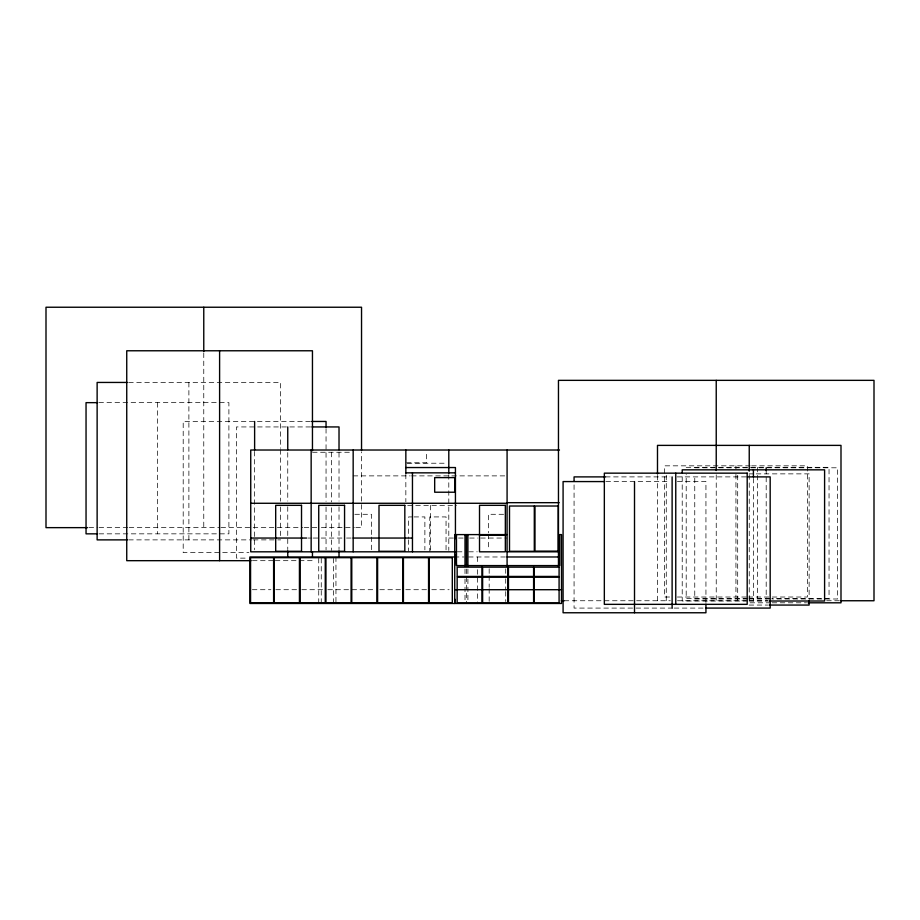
<?xml version="1.0" encoding="UTF-8"?>
<svg xmlns="http://www.w3.org/2000/svg" width="920" height="920" viewBox="0 0 920 920"><rect width="100%" height="100%" fill="white"/><g stroke="black" fill="none" stroke-linecap="round" stroke-linejoin="round"><path stroke-width="0.69" stroke-dasharray="4.6 3.45" d="M128.673 382.444L280.646 382.444L280.646 448.281M98.9 402.649L228.896 402.649L228.896 533.841L98.9 533.841M310.339 421.463L183.195 421.463L183.195 552.655L248.906 552.655M310.534 426.937L236.474 426.937L236.474 558.129L247.871 558.129M312.524 452.26L351.728 452.26M406.41 462.841L426.604 462.841L426.604 451.49M407.284 463.22L447.373 463.22M750.225 465.83L664.516 465.83L664.516 597.022L670.231 597.022M751.663 465.83L807.369 465.83L807.369 597.022L748.799 597.022M686.193 467.314L829.046 467.314L829.046 598.494L771.903 598.494M694.761 467.797L837.614 467.797L837.614 598.989L771.903 598.989M749.121 473.869L754.837 473.869M756.263 473.869L809.117 473.869L809.117 599.357M353.165 475.881L410.147 475.881M411.573 475.881L507.081 475.881M605.556 476.893L669.978 476.893M677.131 476.893L745.844 476.893M605.946 481.574L670.231 481.574M677.373 481.574L705.939 481.574L705.939 602.784M407.686 505.333L456.469 505.333M354.867 514.291L371.404 514.291L371.404 535.635M503.619 514.291L488.474 514.291L488.474 532.795M412.678 516.925L408.606 516.925L408.606 538.407M414.023 516.925L424.879 516.925L424.879 549.861M89.033 527.643L97.635 527.643M99.073 527.643L127.753 527.643M129.191 527.643L219.546 527.643M220.984 527.643L302.737 527.643M304.175 527.643L319.953 527.643M321.379 527.643L354.372 527.643M355.81 527.643L361.537 527.643L361.537 451.789M307.935 538.05L311.926 538.05M313.26 538.05L319.907 538.05M321.241 538.05L343.85 538.05M346.518 538.05L353.165 538.05M448.799 538.05L455.745 538.05M458.516 538.05L466.842 538.05M469.614 538.05L477.94 538.05M480.723 538.05L507.081 538.05M128.673 539.879L251.976 539.879M253.402 539.879L276.345 539.879M277.782 539.879L280.646 539.879M457.332 551.816L464.048 551.816M468.705 551.816L477.238 551.816M454.353 556.979L463.933 556.979M468.533 556.979L507.081 556.979M252.459 560.683L273.884 560.683M275.31 560.683L312.455 560.683M252.344 589.708L270.905 589.708M275.862 589.708L300.61 589.708M301.852 589.708L322.897 589.708M327.842 589.708L374.877 589.708M379.822 589.708L403.339 589.708M405.812 589.708L426.857 589.708M431.802 589.708L449.132 589.708M677.373 597.022L747.373 597.022M747.626 598.494L686.193 598.494L686.193 474.444M749.053 598.494L770.477 598.494M747.615 598.989L694.761 598.989L694.761 474.927M749.041 598.989L770.477 598.989M564.19 600.748L670.335 600.748M677.499 600.748L747.787 600.748M749.213 600.748L767.866 600.748M826.666 600.748L839.581 600.748M747.707 601.013L682.214 601.013L682.214 475.536M749.133 601.013L767.648 601.013M770.753 602.807L749.236 602.807L749.236 472.569M772.179 602.807L806.587 602.807M749.121 605.061L767.694 605.061M672.842 608.085L574.068 608.085L574.068 482.597M674.268 608.085L704.329 608.085M766.187 469.223L766.187 598.989M757.62 467.314L757.62 598.494M753.411 478.388L753.411 601.013M737.69 475.295L737.69 602.209M735.942 465.83L735.942 468.683M735.942 474.386L735.942 597.022M716.231 474.812L716.231 600.748M666.264 475.295L666.264 602.209M657.49 475.433L657.49 602.807M505.712 568.778L505.712 577.323M505.712 578.749L505.712 590.134M505.712 591.56L505.712 601.519M489.175 568.778L489.175 574.471M489.175 575.897L489.175 587.282M489.175 588.708L489.175 601.519M488.474 534.209L488.474 549.872M477.606 556.979L477.606 564.029M477.606 569.664L477.606 602.059M467.912 569.031L467.912 577.645M467.912 579.082L467.912 602.036M466.463 569.031L466.463 602.059M465.014 569.031L465.014 577.645M465.014 579.082L465.014 602.036M448.799 474.651L448.799 550.39M446.05 549.861L446.05 516.925L429.778 516.925L429.778 551.298M430.64 505.333L430.64 551.298M408.606 539.833L408.606 551.298M405.846 474.283L405.846 501.825M371.404 537.061L371.404 549.872M339.02 452.605L339.02 501.089M339.02 506.793L339.02 549.573M335.949 556.979L335.949 602.059M333.431 558.394L333.431 602.059M331.648 452.26L331.648 502.044M331.648 507.725L331.648 550.401M326.048 428.593L326.048 501.319M326.048 507.023L326.048 549.803M321.252 558.394L321.252 602.059M318.734 558.394L318.734 602.059M287.753 452.605L287.753 501.089M287.753 506.793L287.753 549.573M280.646 449.719L280.646 501.239M280.646 506.966L280.646 535.589M254.621 451.409L254.621 549.803M203.768 353.038L203.768 527.643M188.887 382.444L188.887 539.879M157.469 402.649L157.469 533.841"/><path stroke-width="1.38" d="M454.917 599.265L454.733 603.474L454.733 534.601L507.081 534.601M127.236 382.444L97.129 382.444L97.129 539.879L127.236 539.879M97.474 402.649L86.043 402.649L86.043 533.841L97.474 533.841M311.765 421.463L326.048 421.463L326.048 427.167M311.96 426.937L339.02 426.937L339.02 449.753M559.475 450.018L250.734 450.018L250.734 551.816L455.434 551.816M405.846 467.544L455.434 467.544L455.434 534.681M405.846 472.845L455.434 472.845M605.556 476.893L574.068 476.893L574.068 481.171M747.27 476.893L770.178 476.893L770.178 608.085L705.766 608.085M604.52 481.574L563.086 481.574L563.086 612.766L705.939 612.766L705.939 604.21M507.081 502.676L559.164 502.676M250.734 503.274L507.081 503.274M87.596 527.643L46 527.643L46 307.234L361.537 307.234L361.537 450.351M479.515 535.129L505.344 535.129M250.734 538.05L306.601 538.05M353.165 538.05L412.459 538.05M507.081 551.816L559.164 551.816M454.733 556.979L249.872 556.979L249.872 603.474L561.51 603.474L561.51 534.601L559.762 534.601L559.762 565.593L456.469 565.593L455.837 554.323M507.081 556.979L558.348 556.979M251.033 560.683L126.741 560.683L126.741 350.773L312.455 350.773L312.455 450.731M454.733 589.708L561.51 589.708M561.327 600.748L564.19 600.748M841.006 600.748L874 600.748L874 380.351L558.463 380.351L558.463 566.398M769.062 601.013L824.596 601.013L824.596 469.832L682.214 469.832L682.214 472.684M808.024 602.807L840.995 602.807L840.995 445.383L657.49 445.383L657.49 474.007M769.12 605.061L809.117 605.061L809.117 600.783M454.733 534.601L454.963 538.832M766.187 467.797L766.187 470.649M753.411 469.832L753.411 476.962M749.236 445.383L749.236 471.143M716.231 380.351L716.231 470.511M675.763 473.156L675.763 604.348M672.117 476.893L672.117 608.085M634.512 481.574L634.512 612.766M507.081 450.018L507.081 566.168M467.912 534.601L467.912 566.168M466.463 534.601L466.463 566.168M465.014 534.601L465.014 566.168M456.469 534.601L456.469 565.593M448.799 450.018L448.799 473.259M412.459 472.845L412.459 551.816M405.846 450.018L405.846 473.259M353.165 450.018L353.165 551.816M339.02 550.999L339.02 556.703M312.455 552.115L312.455 556.393M311.155 450.018L311.155 551.816M287.753 426.937L287.753 449.753M287.753 550.999L287.753 556.703M254.621 421.463L254.621 449.983M219.604 350.773L219.604 560.683M203.768 307.234L203.768 351.601M747.189 473.156L604.336 473.156L604.336 604.348L747.189 604.348L747.189 473.156M454.859 477.606L434.677 477.606L434.677 492.223L454.859 492.223L454.859 477.606M301.518 505.333L275.689 505.333L275.689 551.298L301.518 551.298L301.518 505.333M344.563 505.333L318.734 505.333L318.734 551.298L344.563 551.298L344.563 505.333M404.823 505.333L378.994 505.333L378.994 551.298L404.823 551.298L404.823 505.333M505.344 505.333L479.515 505.333L479.515 551.816L505.344 551.816L505.344 505.333M534.301 506.023L509.507 506.023L509.507 551.298L534.301 551.298L534.301 506.023M558.221 506.023L534.991 506.023L534.991 551.126L558.221 551.126L558.221 506.023M273.608 557.669L250.562 557.669L250.562 602.784L273.608 602.784L273.608 557.669M299.437 557.669L274.298 557.669L274.298 602.784L299.437 602.784L299.437 557.669M325.254 557.669L300.127 557.669L300.127 602.784L325.254 602.784L325.254 557.669M351.084 557.669L325.945 557.669L325.945 602.784L351.084 602.784L351.084 557.669M376.912 557.669L351.773 557.669L351.773 602.784L376.912 602.784L376.912 557.669M402.73 557.669L377.603 557.669L377.603 602.784L402.73 602.784L402.73 557.669M428.559 557.669L403.42 557.669L403.42 602.784L428.559 602.784L428.559 557.669M452.306 557.669L429.249 557.669L429.249 602.784L452.306 602.784L452.306 557.669M481.953 567.145L457.159 567.145L457.159 576.438L481.953 576.438L481.953 567.145M507.771 567.145L482.632 567.145L482.632 576.438L507.771 576.438L507.771 567.145M533.6 567.145L508.461 567.145L508.461 576.438L533.6 576.438L533.6 567.145M559.084 567.145L534.29 567.145L534.29 576.438L559.084 576.438L559.084 567.145M481.953 577.127L457.159 577.127L457.159 602.945L481.953 602.945L481.953 577.127M507.771 577.127L482.632 577.127L482.632 602.945L507.771 602.945L507.771 577.127M533.6 577.127L508.461 577.127L508.461 602.945L533.6 602.945L533.6 577.127M559.084 577.127L534.29 577.127L534.29 602.945L559.084 602.945L559.084 577.127"/></g></svg>
